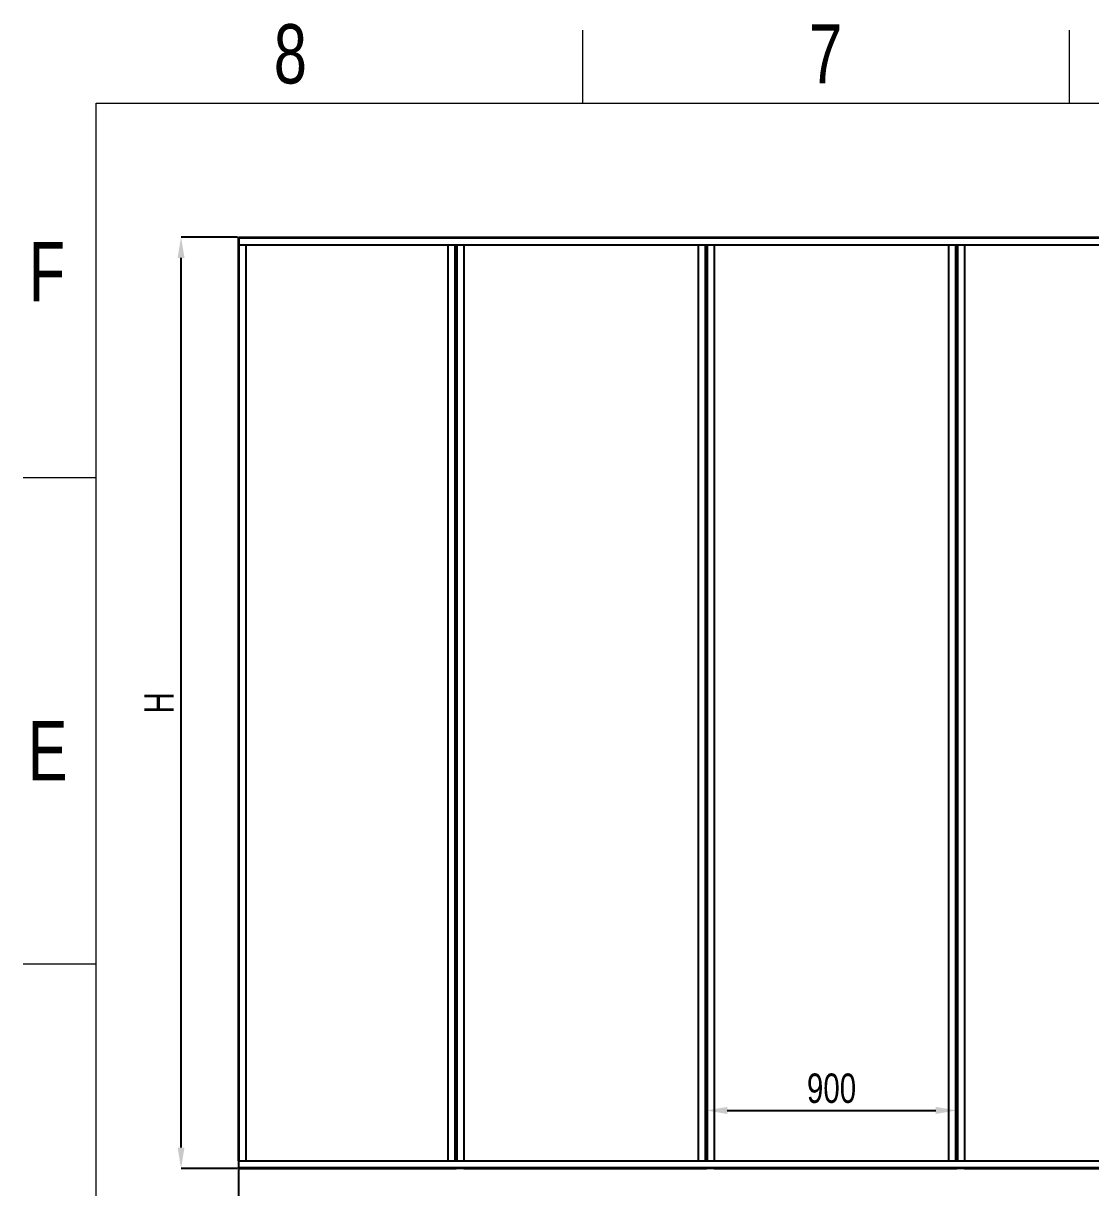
# Model space of a CAD drawing. Header units: millimetres. Extents: x -2042 to 12482, y -7966 to 2297.
# Drawn here: x -2042 to 1797, y -1891 to 2297 of the extents above; entities that cross this region are included whole.
import ezdxf

# ---------------------------------------------------------------- set-up
doc = ezdxf.new("R2010")
doc.units = ezdxf.units.MM
doc.styles.add('SLDTEXTSTYLE0', font='TXT', dxfattribs={"width": 0.75})
doc.dimstyles.new('SLDDIMSTYLE0', dxfattribs={"dimscale": 50, "dimtxt": 2.116667, "dimasz": 1.5, "dimexe": 0, "dimexo": 0.0625, "dimgap": 0.529167, "dimtad": 1, "dimdec": 1, "dimrnd": 1e-09, "dimzin": 12, "dimdsep": 46, "dimtxsty": 'SLDTEXTSTYLE0', "dimcen": 0.09, "dimadec": 0, "dimazin": 3, "dimtfac": 1, "dimtdec": 1, "dimtofl": 0, "dimtmove": 0, "dimatfit": 3, "dimfxl": 1, "dimfrac": 2, "dimtolj": 1, "dimtzin": 12, "dimarcsym": 0})

# ---------------------------------------------------------------- blocks, each defined once
blk = doc.blocks.new('*D7')
at = {"color": 0, "lineweight": -2, "transparency": 16777216}
for p, q in [((414.6, -1755.6), (414.6, -1613.2)), ((489.6, -1613.2), (1239.6, -1613.2)), ((1314.6, -1728.3), (1314.6, -1613.2))]:
    blk.add_line(p, q, dxfattribs=at)
at = {"color": 0, "transparency": 16777216}
for points in [[(489.6, -1600.7), (489.6, -1625.7), (414.6, -1613.2)], [(1239.6, -1600.7), (1239.6, -1625.7), (1314.6, -1613.2)]]:
    blk.add_solid(points, dxfattribs=at)
at = {"layer": 'Defpoints', "color": 0, "transparency": 16777216}
for p in [(1314.6, -1613.2), (414.6, -1758.7), (1314.6, -1731.5)]:
    blk.add_point(p, dxfattribs=at)
at = {"color": 0, "transparency": 16777216, "insert": (864.6, -1533.9), "char_height": 105.83, "attachment_point": 5, "style": 'SLDTEXTSTYLE0'}
blk.add_mtext('\\A1;900', dxfattribs=at)
blk = doc.blocks.new('*D8')
at = {"color": 0, "lineweight": -2, "transparency": 16777216}
for p, q in [((-1270.9, 1528.4), (-1474.3, 1528.4)), ((-1474.3, -1746.9), (-1474.3, 1453.4)), ((-1270.9, -1821.9), (-1474.3, -1821.9))]:
    blk.add_line(p, q, dxfattribs=at)
at = {"color": 0, "transparency": 16777216}
for points in [[(-1486.8, 1453.4), (-1461.8, 1453.4), (-1474.3, 1528.4)], [(-1486.8, -1746.9), (-1461.8, -1746.9), (-1474.3, -1821.9)]]:
    blk.add_solid(points, dxfattribs=at)
at = {"layer": 'Defpoints', "color": 0, "transparency": 16777216}
for p in [(-1474.3, 1528.4), (-1267.8, 1528.4), (-1267.8, -1821.9)]:
    blk.add_point(p, dxfattribs=at)
at = {"color": 0, "transparency": 16777216, "insert": (-1553.7, -146.7), "char_height": 105.83, "attachment_point": 5, "rotation": 90, "style": 'SLDTEXTSTYLE0'}
blk.add_mtext('\\A1;H', dxfattribs=at)
blk = doc.blocks.new('*D9')
at = {"color": 0, "lineweight": -2, "transparency": 16777216}
for p, q in [((-1267.8, -1825), (-1267.8, -2069.7)), ((4014.6, -1825), (4014.6, -2069.7)), ((-1192.8, -2069.7), (3939.6, -2069.7))]:
    blk.add_line(p, q, dxfattribs=at)
at = {"color": 0, "transparency": 16777216}
for points in [[(-1192.8, -2057.2), (-1192.8, -2082.2), (-1267.8, -2069.7)], [(3939.6, -2057.2), (3939.6, -2082.2), (4014.6, -2069.7)]]:
    blk.add_solid(points, dxfattribs=at)
at = {"layer": 'Defpoints', "color": 0, "transparency": 16777216}
for p in [(-1267.8, -1821.9), (4014.6, -1821.9), (4014.6, -2069.7)]:
    blk.add_point(p, dxfattribs=at)
at = {"color": 0, "transparency": 16777216, "insert": (1373.4, -1990.3), "char_height": 105.83, "attachment_point": 5, "style": 'SLDTEXTSTYLE0'}
blk.add_mtext('\\A1;L', dxfattribs=at)

msp = doc.modelspace()

# ---------------------------------------------------------------- linework, layer by layer
at = {"color": 7, "linetype": 'Continuous', "lineweight": 18}
for p, q in [((-29.3, 2010.29), (-29.3, 2272.76)), ((1720.48, 2010.29), (1720.48, 2272.76)), ((-1779.08, -7683.5), (-1779.08, 2010.29)), ((-1779.08, 2010.29), (12219.17, 2010.29)), ((-1779.08, 662.96), (-2041.55, 662.96)), ((-1779.08, -1086.82), (-2041.55, -1086.82))]:
    msp.add_line(p, q, dxfattribs=at)
at = {"linetype": 'Continuous'}
for p, q in [((-1267.76, -1794.01), (-1267.76, 1528.42)), ((-1267.76, 1528.42), (-1264.77, 1528.42)), ((-1266.26, 1528.21), (-1266.26, 1525.43)), ((-1266.26, 1525.43), (4016.13, 1525.43)), ((-1266.26, 1525.43), (-1266.26, 1500.51)), ((-1264.77, 1528.42), (-1239.85, 1528.42)), ((-1264.77, 1528.02), (-1264.77, 1528.42)), ((-1239.85, 1528.02), (-1239.85, 1528.42)), ((-1239.85, 1528.42), (-513.27, 1528.42)), ((-513.27, 1528.02), (-513.27, 1528.42)), ((-513.27, 1528.42), (-488.35, 1528.42)), ((-488.35, 1528.42), (-485.77, 1528.42)), ((-488.35, 1528.02), (-488.35, 1528.42)), ((-485.77, 1528.42), (386.73, 1528.42)), ((386.73, 1528.02), (386.73, 1528.42)), ((386.73, 1528.42), (411.65, 1528.42)), ((411.65, 1528.42), (414.23, 1528.42)), ((411.65, 1528.02), (411.65, 1528.42)), ((414.23, 1528.42), (1286.73, 1528.42)), ((1286.73, 1528.02), (1286.73, 1528.42)), ((1286.73, 1528.42), (1311.64, 1528.42)), ((1311.64, 1528.42), (1314.23, 1528.42)), ((1311.64, 1528.02), (1311.64, 1528.42)), ((1314.23, 1528.42), (2186.73, 1528.42)), ((-1266.26, 1500.51), (4016.13, 1500.51)), ((-1264.77, -1794.01), (-1264.77, 1500.51)), ((-1239.85, -1794.01), (-1239.85, 1500.51)), ((-513.27, -1794.01), (-513.27, 1500.51)), ((-488.35, -1794.01), (-488.35, 1500.51)), ((-485.36, -1794.01), (-485.36, 1500.51)), ((-482.37, 1500.51), (-482.37, -1794.01)), ((-457.46, 1500.51), (-457.46, -1794.01)), ((386.73, -1794.01), (386.73, 1500.51)), ((411.65, -1794.01), (411.65, 1500.51)), ((414.63, 1500.51), (414.63, -1794.01)), ((417.63, 1500.51), (417.63, -1794.01)), ((442.54, 1500.51), (442.54, -1794.01)), ((1286.73, -1794.01), (1286.73, 1500.51)), ((1311.64, -1794.01), (1311.64, 1500.51)), ((1314.63, 1500.51), (1314.63, -1794.01)), ((1317.63, 1500.51), (1317.63, -1794.01)), ((1342.54, 1500.51), (1342.54, -1794.01)), ((-1267.76, -1794.01), (-1267.76, -1818.92)), ((-1267.76, -1794.01), (4014.63, -1794.01)), ((-1267.76, -1818.92), (-1267.76, -1821.91)), ((-1267.76, -1818.92), (4014.63, -1818.92)), ((-1267.76, -1821.91), (-484.96, -1821.91)), ((-482.37, -1821.91), (-484.96, -1821.91)), ((-482.37, -1821.51), (-482.37, -1821.91)), ((-457.46, -1821.91), (-482.37, -1821.91)), ((-457.46, -1821.51), (-457.46, -1821.91)), ((-457.46, -1821.91), (415.04, -1821.91)), ((417.63, -1821.91), (415.04, -1821.91)), ((417.63, -1821.51), (417.63, -1821.91)), ((442.54, -1821.91), (417.63, -1821.91)), ((442.54, -1821.51), (442.54, -1821.91)), ((442.54, -1821.91), (1315.04, -1821.91)), ((1317.63, -1821.91), (1315.04, -1821.91)), ((1317.63, -1821.51), (1317.63, -1821.91)), ((1342.54, -1821.91), (1317.63, -1821.91)), ((1342.54, -1821.51), (1342.54, -1821.91)), ((1342.54, -1821.91), (3115.04, -1821.91))]:
    msp.add_line(p, q, dxfattribs=at)

# ---------------------------------------------------------------- texts
at = {"color": 7, "linetype": 'Continuous', "lineweight": 18, "char_height": 213.33, "attachment_point": 2, "style": 'SLDTEXTSTYLE0'}
for s, insert in [('8', (-1081.32, 2294.24)), ('7', (843.44, 2294.24)), ('F', (-1956.28, 1510.75)), ('E', (-1953.69, -212.78))]:
    msp.add_mtext(s, dxfattribs=dict(at, insert=insert))

# ---------------------------------------------------------------- dimensions: what is measured, and where the dimension line sits
dim = msp.add_linear_dim(base=(-1474.31, 1528.42), p1=(-1267.76, -1821.91), p2=(-1267.76, 1528.42), angle=90, text='H', dimstyle='SLDDIMSTYLE0')
dim.commit()
dim.dimension.update_dxf_attribs({"geometry": '*D8', "text_midpoint": (-1553.68, -146.75)})
dim = msp.add_linear_dim(base=(1314.63, -1613.23), p1=(414.63, -1758.7), p2=(1314.63, -1731.45), dimstyle='SLDDIMSTYLE0')
dim.commit()
dim.dimension.update_dxf_attribs({"geometry": '*D7', "text_midpoint": (864.63, -1533.86)})
dim = msp.add_linear_dim(base=(4014.63, -2069.69), p1=(-1267.76, -1821.91), p2=(4014.63, -1821.91), text='L', dimstyle='SLDDIMSTYLE0')
dim.commit()
dim.dimension.update_dxf_attribs({"geometry": '*D9', "text_midpoint": (1373.44, -1990.31)})

doc.saveas('drawing.dxf')
